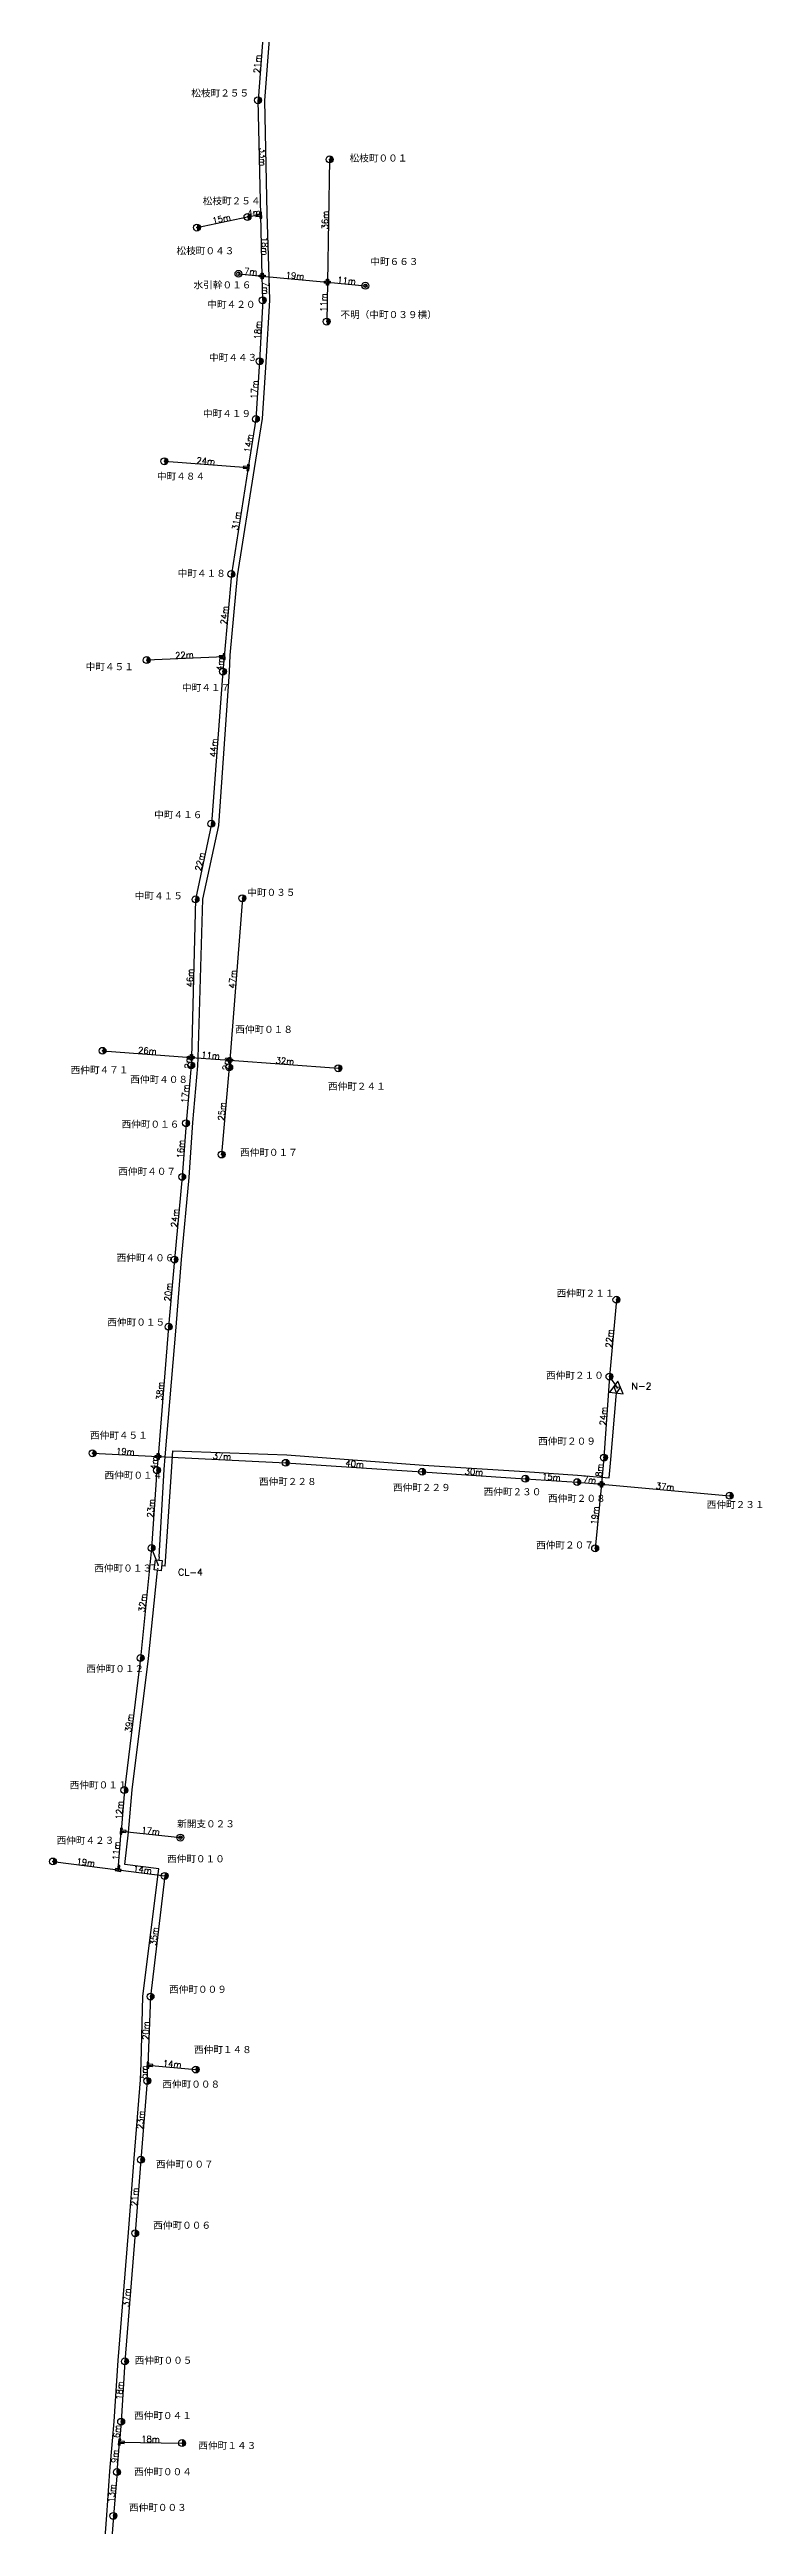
# Model space of a CAD drawing. Extents: x 11718 to 14316, y 5719 to 11395.
# Drawn here: x 12826 to 13030, y 7855 to 8574 of the extents above; entities that cross this region are included whole.
import ezdxf
from ezdxf.enums import TextEntityAlignment as Align

# ---------------------------------------------------------------- set-up
doc = ezdxf.new("R2010")
doc.units = 0
doc.header["$MEASUREMENT"] = 0
doc.header["$PDSIZE"] = 0.5
doc.layers.get('0').update_dxf_attribs({"linetype": 'CONTINUOUS'})
for name, color, linetype in [('DROP', 6, 'CONTINUOUS'), ('IN', 7, 'CONTINUOUS'), ('KAN', 3, 'CONTINUOUS'), ('KPLINK', 2, 'CONTINUOUS'), ('MESSEN', 9, 'CONTINUOUS'), ('POLE', 7, 'CONTINUOUS'), ('SPAN', 7, 'CONTINUOUS')]:
    doc.layers.add(name, color=color, linetype=linetype)
doc.styles.get("Standard").update_dxf_attribs({"font": 'txt', "bigfont": 'extfont'})

# ---------------------------------------------------------------- blocks, each defined once
blk = doc.blocks.new('N_CP')
at = {"const_width": 0.5}
blk.add_lwpolyline([(0, -0.25, 1), (0, 0.25, 42.938745)], format="xyb", dxfattribs=at)
at = {"linetype": 'CONTINUOUS'}
for radius in [1, 0.5]:
    blk.add_circle((0, 0), radius, dxfattribs=at)
for tag, p in [('V1', (1.47, 0.55)), ('V2', (1.47, 0.21)), ('V3', (1.47, -0.12)), ('V5', (2.4, 0.55)), ('V6', (2.4, 0.21)), ('V7', (2.4, -0.12)), ('V4', (1.47, -0.45)), ('V8', (2.4, -0.45))]:
    blk.add_attdef(tag, p, '', height=0.2)
blk = doc.blocks.new('T_CP')
at = {"color": 0, "linetype": 'BYBLOCK', "const_width": 1}
blk.add_lwpolyline([(0, -0.5, 1), (0, 0.5, -24.142235)], format="xyb", dxfattribs=at)
at = {"color": 0, "linetype": 'BYBLOCK'}
blk.add_circle((0, 0), 1, dxfattribs=at)
blk.add_point((0, 0), dxfattribs=at)
for tag, p, height in [('V1', (1.5, 3), 2), ('V2', (1.5, 0.5), 2), ('V3', (1.8, -0.4), 0.2), ('V4', (1.8, -0.73), 0.2), ('V5', (1.8, -1.1), 0.2), ('V6', (1.8, -1.43), 0.2), ('V7', (1.8, -1.77), 0.2), ('V8', (1.8, -2.1), 0.2)]:
    blk.add_attdef(tag, p, '', height=height, dxfattribs=at)
blk = doc.blocks.new('T_BUN')
at = {"color": 0, "linetype": 'BYBLOCK'}
blk.add_lwpolyline([(-0.84, 0.28), (-0.84, -0.28), (-0.28, -0.28), (-0.28, -1.4), (0.28, -1.4), (0.28, -0.28), (0.84, -0.28), (0.84, 0.28)], close=True, dxfattribs=at)
blk.add_point((0, 0), dxfattribs=at)
for tag, p, height in [('V1', (1.5, 3), 2), ('V2', (1.5, 0.5), 2), ('V3', (1.8, -0.4), 0.2), ('V4', (1.8, -0.73), 0.2), ('V5', (1.8, -1.1), 0.2), ('V6', (1.8, -1.43), 0.2), ('V7', (1.8, -1.77), 0.2), ('V8', (1.8, -2.1), 0.2)]:
    blk.add_attdef(tag, p, '', height=height, dxfattribs=at)
blk = doc.blocks.new('J_BUN')
at = {"color": 0, "linetype": 'BYBLOCK'}
blk.add_lwpolyline([(-0.84, -0.28), (-0.84, 0.28), (-0.28, 0.28), (-0.28, 0.84), (0.28, 0.84), (0.28, 0.28), (0.84, 0.28), (0.84, -0.28), (0.28, -0.28), (0.28, -0.84), (-0.28, -0.84), (-0.28, -0.28)], close=True, dxfattribs=at)
blk.add_point((0, 0), dxfattribs=at)
for tag, p, height in [('V1', (1.5, 3), 2), ('V2', (1.5, 0.5), 2), ('V3', (1.8, -0.4), 0.2), ('V4', (1.8, -0.73), 0.2), ('V5', (1.8, -1.1), 0.2), ('V6', (1.8, -1.43), 0.2), ('V7', (1.8, -1.77), 0.2), ('V8', (1.8, -2.1), 0.2)]:
    blk.add_attdef(tag, p, '', height=height, dxfattribs=at)
blk = doc.blocks.new('CL_CL2')
at = {"color": 0, "linetype": 'BYBLOCK'}
for p, q in [((0, 0), (1, 0)), ((2.5, 2), (2.5, 1)), ((5, 0), (4, 0)), ((2.5, -2), (2.5, -1))]:
    blk.add_line(p, q, dxfattribs=at)
blk.add_lwpolyline([(1, -1), (1, 1), (4, 1), (4, -1)], close=True, dxfattribs=at)
blk.add_point((2.5, 0), dxfattribs=at)
at = {"layer": 'IN', "color": 0, "linetype": 'BYBLOCK', "const_width": 0.2}
blk.add_lwpolyline([(1.4, 0, 1), (1.6, 0, 1)], format="xyb", close=True, dxfattribs=at)
at = {"color": 0, "linetype": 'BYBLOCK'}
for tag, p, height in [('V1', (4.2, 5.6), 2), ('V3', (4.2, 1.1), 0.2), ('V4', (4.2, 0.8), 0.2), ('V5', (4.2, 0.5), 0.2), ('V6', (4.2, 0.2), 0.2), ('V2', (4.2, 3), 2), ('V7', (4.2, -0.3), 0.2), ('V8', (4.2, -0.6), 0.2)]:
    blk.add_attdef(tag, p, '', height=height, dxfattribs=at)
blk = doc.blocks.new('NODE_NODE1')
at = {"color": 0, "linetype": 'BYBLOCK'}
blk.add_line((0, 0), (1, 0), dxfattribs=at)
blk.add_lwpolyline([(1, -2), (4.46, 0), (1, 2), (1, -2)], dxfattribs=at)
blk.add_lwpolyline([(2.73, 1), (1, 0), (2.73, -1)], close=True, dxfattribs=at)
blk.add_point((2.5, 0), dxfattribs=at)
for tag, p, height in [('V1', (4.8, 0.4), 2), ('V3', (4.8, -2.8), 0.2), ('V4', (4.8, -3.1), 0.2), ('V5', (4.8, -3.4), 0.2), ('V6', (4.8, -3.7), 0.2), ('V7', (4.8, -4), 0.2), ('V8', (4.8, -4.3), 0.2), ('V2', (4.8, -2.2), 2)]:
    blk.add_attdef(tag, p, '', height=height, dxfattribs=at)

msp = doc.modelspace()

# ---------------------------------------------------------------- linework, layer by layer
at = {"layer": 'DROP', "elevation": 2}
msp.add_lwpolyline([(12860.03, 8133.65), (12861.89, 8161.01), (12862.24, 8167.12), (12895.42, 8165.93), (12935.09, 8162.98), (12964.5, 8161.09), (12979.84, 8160.01), (12989, 8159.29), (12989.47, 8164.61), (12991, 8182.9)], dxfattribs=at)
at = {"layer": 'KAN', "elevation": 2}
for points in [[(12858.35, 8136.38), (12859.79, 8161.69), (12860.01, 8165.35), (12863.23, 8203.03), (12864.83, 8222.63), (12867.04, 8246.53), (12868.13, 8262.49), (12869.52, 8278.94), (12869.66, 8281.19), (12870.96, 8327.33), (12875.62, 8348.72), (12878.71, 8393.34), (12878.98, 8398.11), (12881.03, 8421.13), (12886.02, 8452.34), (12888.28, 8466.81), (12889.4, 8483.25), (12890.41, 8501.24), (12890.26, 8507.92), (12889.65, 8526.38), (12889.05, 8559.14), (12890.53, 8579.44)], [(12841.99, 7842.75), (12843.07, 7858.11), (12843.97, 7870.86), (12844.76, 7879.65), (12845.23, 7885.31), (12846.43, 7902.96), (12849.37, 7940.2), (12851.04, 7961.62), (12852.9, 7984.47), (12853.06, 7989.37), (12853.57, 8008.79), (12858.24, 8045.71), (12848.39, 8047.04), (12849.38, 8056.42), (12850.46, 8068.7), (12855.19, 8106.78), (12857.74, 8131.41)]]:
    msp.add_lwpolyline(points, dxfattribs=at)
at = {"layer": 'KPLINK'}
for p, q in [((12989.09, 8188.7), (12991.29, 8185.39, 2)), ((12856.09, 8138.89), (12858.05, 8133.89, 2))]:
    msp.add_line(p, q, dxfattribs=at)
at = {"layer": 'MESSEN'}
for p, q in [((12888.57, 8579.88), (12887.02, 8559.26)), ((12887.8, 8525.86), (12887.02, 8559.26)), ((12907.81, 8542.07), (12907.17, 8506.43)), ((12869.29, 8522.29), (12883.97, 8525.38)), ((12887.8, 8525.86), (12883.97, 8525.38)), ((12888.22, 8508.22), (12887.8, 8525.86)), ((12881.34, 8508.87), (12888.22, 8508.22)), ((12888.22, 8508.22), (12907.17, 8506.43)), ((12888.38, 8501.17), (12888.22, 8508.22)), ((12888.38, 8501.17), (12887.49, 8483.47)), ((12907.17, 8506.43), (12906.97, 8494.98)), ((12907.17, 8506.43), (12918.21, 8505.39)), ((12887.49, 8483.47), (12886.4, 8466.69)), ((12886.4, 8466.69), (12884.18, 8452.6)), ((12859.82, 8454.44), (12884.18, 8452.6)), ((12884.18, 8452.6), (12879.3, 8421.68)), ((12879.3, 8421.68), (12877.19, 8397.69)), ((12877.19, 8397.69), (12854.71, 8396.71)), ((12876.83, 8393.39), (12873.48, 8349.21)), ((12877.19, 8397.69), (12876.83, 8393.39)), ((12873.48, 8349.21), (12868.87, 8327.22)), ((12868.87, 8327.22), (12867.68, 8281.36)), ((12882.47, 8327.54), (12878.81, 8280.53)), ((12841.86, 8283.27), (12867.68, 8281.36)), ((12867.62, 8279.04), (12866.13, 8262.25)), ((12867.68, 8281.36), (12867.62, 8279.04)), ((12867.68, 8281.36), (12878.81, 8280.53)), ((12878.65, 8278.48), (12876.46, 8253.15)), ((12878.81, 8280.53), (12878.65, 8278.48)), ((12878.81, 8280.53), (12910.35, 8278.2)), ((12866.13, 8262.25), (12865, 8246.67)), ((12865, 8246.67), (12862.75, 8222.67)), ((12862.75, 8222.67), (12861.06, 8203.15)), ((12991.12, 8210.98), (12989.09, 8188.7)), ((12861.06, 8203.15), (12858, 8165.48)), ((12989.09, 8188.7), (12987.5, 8165.15)), ((12838.97, 8166.41), (12858, 8165.48)), ((12858, 8165.48), (12857.68, 8161.51)), ((12858, 8165.48), (12895.08, 8163.65)), ((12895.08, 8163.65), (12934.69, 8161.04)), ((12987.5, 8165.15), (12986.75, 8157.41)), ((12857.68, 8161.51), (12856.09, 8138.89)), ((12934.69, 8161.04), (12964.68, 8159.03)), ((12964.68, 8159.03), (12979.73, 8158.04)), ((12979.73, 8158.04), (12986.75, 8157.41)), ((12986.75, 8157.41), (12984.94, 8138.79)), ((12986.75, 8157.41), (13024.02, 8154.09)), ((12856.09, 8138.89), (12852.91, 8106.96)), ((12852.91, 8106.96), (12848.2, 8068.63)), ((12848.2, 8068.63), (12847.29, 8056.69)), ((12846.43, 8045.43), (12847.29, 8056.69)), ((12847.29, 8056.69), (12864.49, 8054.82)), ((12827.47, 8047.89), (12846.43, 8045.43)), ((12846.43, 8045.43), (12859.93, 8043.69)), ((12859.93, 8043.69), (12855.8, 8008.68)), ((12855.8, 8008.68), (12855.04, 7988.75)), ((12854.87, 7984.19), (12853.01, 7961.31)), ((12854.87, 7984.19), (12855.04, 7988.75)), ((12855.04, 7988.75), (12868.95, 7987.48)), ((12853.01, 7961.31), (12851.36, 7939.94)), ((12851.36, 7939.94), (12848.36, 7902.75)), ((12848.36, 7902.75), (12847.28, 7885.24)), ((12847.28, 7885.24), (12846.79, 7879.33)), ((12846.07, 7870.63), (12846.79, 7879.33)), ((12846.79, 7879.33), (12864.96, 7879.03)), ((12846.07, 7870.63), (12845.01, 7857.88)), ((12845.01, 7857.88), (12843.93, 7842.33))]:
    msp.add_line(p, q, dxfattribs=at)

# ---------------------------------------------------------------- block references
at = {"layer": 'DROP'}
ref = msp.add_blockref('NODE_NODE1', (12991, 8182.9, 2), dxfattribs=dict(at, rotation=83.3773223971936))
ref.add_attrib('V1', 'N-2', (12995.47, 8184.9, 2), dxfattribs={"layer": '0', "height": 2})
at = {"layer": 'KAN'}
ref = msp.add_blockref('CL_CL2', (12857.74, 8131.41, 2), dxfattribs=dict(at, rotation=83.05590225304746))
ref.add_attrib('V1', 'CL-4', (12863.81, 8130.89, 2), dxfattribs={"layer": '0', "height": 2})
at = {"layer": 'POLE'}
ref = msp.add_blockref('T_CP', (12887.02, 8559.26), dxfattribs=at)
ref.add_attrib('V1', '松枝町２５５', (12867.65, 8560.14), dxfattribs={"layer": '0', "height": 2})
ref = msp.add_blockref('T_CP', (12907.81, 8542.07), dxfattribs=at)
ref.add_attrib('V1', '松枝町００１', (12913.61, 8541.26), dxfattribs={"layer": '0', "height": 2})
ref = msp.add_blockref('T_CP', (12883.97, 8525.38), dxfattribs=at)
ref.add_attrib('V1', '松枝町２５４', (12870.96, 8528.82), dxfattribs={"layer": '0', "height": 2})
ref = msp.add_blockref('T_CP', (12869.29, 8522.29), dxfattribs=at)
ref.add_attrib('V1', '松枝町０４３', (12863.35, 8514.35), dxfattribs={"layer": '0', "height": 2})
for p, rotation in [((12887.8, 8525.86), 274.148684397163), ((12884.18, 8452.6), 263.5789555458344), ((12877.19, 8397.69), 272.6440468863684), ((12847.29, 8056.69), 86.13630846606817), ((12846.43, 8045.43), 171.5104757728358), ((12855.04, 7988.75), 87.13663235152603), ((12846.79, 7879.33), 85.4150730617102)]:
    msp.add_blockref('T_BUN', p, dxfattribs=dict(at, rotation=rotation))
ref = msp.add_blockref('N_CP', (12881.34, 8508.87), dxfattribs=at)
ref.add_attrib('V1', '水引幹０１６', (12868.31, 8504.43), dxfattribs={"layer": '0', "height": 2})
for p in [(12888.22, 8508.22), (12907.17, 8506.43), (12867.68, 8281.36), (12878.81, 8280.53), (12858, 8165.48), (12986.75, 8157.41)]:
    msp.add_blockref('J_BUN', p, dxfattribs=at)
ref = msp.add_blockref('N_CP', (12918.21, 8505.39), dxfattribs=at)
ref.add_attrib('V1', '中町６６３', (12919.63, 8511.21), dxfattribs={"layer": '0', "height": 2})
ref = msp.add_blockref('T_CP', (12888.38, 8501.17), dxfattribs=at)
ref.add_attrib('V1', '中町４２０', (12872.3, 8498.78), dxfattribs={"layer": '0', "height": 2})
ref = msp.add_blockref('T_CP', (12906.97, 8494.98), dxfattribs=at)
ref.add_attrib('V1', '不明（中町０３９横）', (12910.96, 8495.81), dxfattribs={"layer": '0', "height": 2})
ref = msp.add_blockref('T_CP', (12887.49, 8483.47), dxfattribs=at)
ref.add_attrib('V1', '中町４４３', (12872.79, 8483.37), dxfattribs={"layer": '0', "height": 2})
ref = msp.add_blockref('T_CP', (12886.4, 8466.69), dxfattribs=at)
ref.add_attrib('V1', '中町４１９', (12871.02, 8467.09), dxfattribs={"layer": '0', "height": 2})
ref = msp.add_blockref('T_CP', (12859.82, 8454.44), dxfattribs=at)
ref.add_attrib('V1', '中町４８４', (12857.66, 8448.89), dxfattribs={"layer": '0', "height": 2})
ref = msp.add_blockref('T_CP', (12879.3, 8421.68), dxfattribs=at)
ref.add_attrib('V1', '中町４１８', (12863.68, 8420.69), dxfattribs={"layer": '0', "height": 2})
ref = msp.add_blockref('T_CP', (12854.71, 8396.71), dxfattribs=at)
ref.add_attrib('V1', '中町４５１', (12836.97, 8393.59), dxfattribs={"layer": '0', "height": 2})
ref = msp.add_blockref('T_CP', (12876.83, 8393.39), dxfattribs=at)
ref.add_attrib('V1', '中町４１７', (12864.94, 8387.51), dxfattribs={"layer": '0', "height": 2})
ref = msp.add_blockref('T_CP', (12873.48, 8349.21), dxfattribs=at)
ref.add_attrib('V1', '中町４１６', (12856.87, 8350.62), dxfattribs={"layer": '0', "height": 2})
ref = msp.add_blockref('T_CP', (12868.87, 8327.22), dxfattribs=at)
ref.add_attrib('V1', '中町４１５', (12851.23, 8327.07), dxfattribs={"layer": '0', "height": 2})
ref = msp.add_blockref('T_CP', (12882.47, 8327.54), dxfattribs=at)
ref.add_attrib('V1', '中町０３５', (12883.91, 8328.05), dxfattribs={"layer": '0', "height": 2})
ref = msp.add_blockref('T_CP', (12878.65, 8278.48), dxfattribs=at)
ref.add_attrib('V1', '西仲町０１８', (12880.39, 8288.27), dxfattribs={"layer": '0', "height": 2})
ref = msp.add_blockref('T_CP', (12841.86, 8283.27), dxfattribs=at)
ref.add_attrib('V1', '西仲町４７１', (12832.59, 8276.51), dxfattribs={"layer": '0', "height": 2})
ref = msp.add_blockref('T_CP', (12867.62, 8279.04), dxfattribs=at)
ref.add_attrib('V1', '西仲町４０８', (12849.9, 8273.75), dxfattribs={"layer": '0', "height": 2})
ref = msp.add_blockref('T_CP', (12910.35, 8278.2), dxfattribs=at)
ref.add_attrib('V1', '西仲町２４１', (12907.32, 8271.76), dxfattribs={"layer": '0', "height": 2})
ref = msp.add_blockref('T_CP', (12866.13, 8262.25), dxfattribs=at)
ref.add_attrib('V1', '西仲町０１６', (12847.38, 8260.76), dxfattribs={"layer": '0', "height": 2})
ref = msp.add_blockref('T_CP', (12865, 8246.67), dxfattribs=at)
ref.add_attrib('V1', '西仲町４０７', (12846.43, 8247.06), dxfattribs={"layer": '0', "height": 2})
ref = msp.add_blockref('T_CP', (12876.46, 8253.15), dxfattribs=at)
ref.add_attrib('V1', '西仲町０１７', (12881.78, 8252.56), dxfattribs={"layer": '0', "height": 2})
ref = msp.add_blockref('T_CP', (12862.75, 8222.67), dxfattribs=at)
ref.add_attrib('V1', '西仲町４０６', (12845.95, 8221.96), dxfattribs={"layer": '0', "height": 2})
ref = msp.add_blockref('T_CP', (12991.12, 8210.98), dxfattribs=at)
ref.add_attrib('V1', '西仲町２１１', (12973.74, 8211.68), dxfattribs={"layer": '0', "height": 2})
ref = msp.add_blockref('T_CP', (12861.06, 8203.15), dxfattribs=at)
ref.add_attrib('V1', '西仲町０１５', (12843.26, 8203.29), dxfattribs={"layer": '0', "height": 2})
ref = msp.add_blockref('T_CP', (12989.09, 8188.7), dxfattribs=at)
ref.add_attrib('V1', '西仲町２１０', (12970.66, 8187.84), dxfattribs={"layer": '0', "height": 2})
ref = msp.add_blockref('T_CP', (12838.97, 8166.41), dxfattribs=at)
ref.add_attrib('V1', '西仲町４５１', (12838.2, 8170.43), dxfattribs={"layer": '0', "height": 2})
ref = msp.add_blockref('T_CP', (12987.5, 8165.15), dxfattribs=at)
ref.add_attrib('V1', '西仲町２０９', (12968.38, 8168.73), dxfattribs={"layer": '0', "height": 2})
ref = msp.add_blockref('T_CP', (12857.68, 8161.51), dxfattribs=at)
ref.add_attrib('V1', '西仲町０１４', (12842.44, 8158.84), dxfattribs={"layer": '0', "height": 2})
ref = msp.add_blockref('T_CP', (12895.08, 8163.65), dxfattribs=at)
ref.add_attrib('V1', '西仲町２２８', (12887.27, 8157), dxfattribs={"layer": '0', "height": 2})
ref = msp.add_blockref('T_CP', (12934.69, 8161.04), dxfattribs=at)
ref.add_attrib('V1', '西仲町２２９', (12926.2, 8155.27), dxfattribs={"layer": '0', "height": 2})
ref = msp.add_blockref('T_CP', (12964.68, 8159.03), dxfattribs=at)
ref.add_attrib('V1', '西仲町２３０', (12952.53, 8154.02), dxfattribs={"layer": '0', "height": 2})
ref = msp.add_blockref('T_CP', (12979.73, 8158.04), dxfattribs=at)
ref.add_attrib('V1', '西仲町２０８', (12971.2, 8152.12), dxfattribs={"layer": '0', "height": 2})
ref = msp.add_blockref('T_CP', (13024.02, 8154.09), dxfattribs=at)
ref.add_attrib('V1', '西仲町２３１', (13017.35, 8150.31), dxfattribs={"layer": '0', "height": 2})
ref = msp.add_blockref('T_CP', (12856.09, 8138.89), dxfattribs=at)
ref.add_attrib('V1', '西仲町０１３', (12839.46, 8131.87), dxfattribs={"layer": '0', "height": 2})
ref = msp.add_blockref('T_CP', (12984.94, 8138.79), dxfattribs=at)
ref.add_attrib('V1', '西仲町２０７', (12967.8, 8138.57), dxfattribs={"layer": '0', "height": 2})
ref = msp.add_blockref('T_CP', (12852.91, 8106.96), dxfattribs=at)
ref.add_attrib('V1', '西仲町０１２', (12837.15, 8102.67), dxfattribs={"layer": '0', "height": 2})
ref = msp.add_blockref('T_CP', (12848.2, 8068.63), dxfattribs=at)
ref.add_attrib('V1', '西仲町０１１', (12832.33, 8068.9), dxfattribs={"layer": '0', "height": 2})
ref = msp.add_blockref('T_CP', (12827.47, 8047.89), dxfattribs=at)
ref.add_attrib('V1', '西仲町４２３', (12828.51, 8052.82), dxfattribs={"layer": '0', "height": 2})
ref = msp.add_blockref('N_CP', (12864.49, 8054.82), dxfattribs=at)
ref.add_attrib('V1', '新開支０２３', (12863.53, 8057.62), dxfattribs={"layer": '0', "height": 2})
ref = msp.add_blockref('T_CP', (12859.93, 8043.69), dxfattribs=at)
ref.add_attrib('V1', '西仲町０１０', (12860.58, 8047.46), dxfattribs={"layer": '0', "height": 2})
ref = msp.add_blockref('T_CP', (12855.8, 8008.68), dxfattribs=at)
ref.add_attrib('V1', '西仲町００９', (12861.18, 8009.56), dxfattribs={"layer": '0', "height": 2})
ref = msp.add_blockref('T_CP', (12868.95, 7987.48), dxfattribs=at)
ref.add_attrib('V1', '西仲町１４８', (12868.41, 7992.07), dxfattribs={"layer": '0', "height": 2})
ref = msp.add_blockref('T_CP', (12854.87, 7984.19), dxfattribs=at)
ref.add_attrib('V1', '西仲町００８', (12859.23, 7982.03), dxfattribs={"layer": '0', "height": 2})
ref = msp.add_blockref('T_CP', (12853.01, 7961.31), dxfattribs=at)
ref.add_attrib('V1', '西仲町００７', (12857.35, 7958.79), dxfattribs={"layer": '0', "height": 2})
ref = msp.add_blockref('T_CP', (12851.36, 7939.94), dxfattribs=at)
ref.add_attrib('V1', '西仲町００６', (12856.58, 7941.06), dxfattribs={"layer": '0', "height": 2})
ref = msp.add_blockref('T_CP', (12848.36, 7902.75), dxfattribs=at)
ref.add_attrib('V1', '西仲町００５', (12851.19, 7901.85), dxfattribs={"layer": '0', "height": 2})
ref = msp.add_blockref('T_CP', (12847.28, 7885.24), dxfattribs=at)
ref.add_attrib('V1', '西仲町０４１', (12851, 7885.8), dxfattribs={"layer": '0', "height": 2})
ref = msp.add_blockref('T_CP', (12864.96, 7879.03), dxfattribs=at)
ref.add_attrib('V1', '西仲町１４３', (12869.72, 7877.11), dxfattribs={"layer": '0', "height": 2})
ref = msp.add_blockref('T_CP', (12846.07, 7870.63), dxfattribs=at)
ref.add_attrib('V1', '西仲町００４', (12851.01, 7869.5), dxfattribs={"layer": '0', "height": 2})
ref = msp.add_blockref('T_CP', (12845.01, 7857.88), dxfattribs=at)
ref.add_attrib('V1', '西仲町００３', (12849.53, 7859.12), dxfattribs={"layer": '0', "height": 2})

# ---------------------------------------------------------------- texts
at = {"layer": 'SPAN'}
for s, rotation, p in [('21m', 86, (12886.81, 8569.81)), ('33m', 271, (12888.41, 8542.79)), ('15m', 12, (12876.42, 8524.82)), ('4m', 7, (12885.83, 8526.62)), ('36m', 89, (12906.5, 8524.45)), ('18m', 271, (12889.01, 8516.89)), ('7m', 355, (12884.92, 8509.53)), ('19m', 355, (12897.77, 8508.32)), ('11m', 355, (12912.74, 8506.91)), ('7m', 271, (12889.3, 8504.74)), ('11m', 89, (12906.07, 8500.5)), ('18m', 87, (12886.94, 8492.5)), ('17m', 86, (12885.95, 8475.24)), ('14m', 81, (12884.28, 8459.67)), ('24m', 356, (12871.86, 8454.53)), ('31m', 81, (12880.73, 8437.14)), ('24m', 85, (12877.24, 8409.73)), ('22m', 3, (12865.65, 8398.19)), ('4m', 85, (12876, 8395.47)), ('44m', 86, (12874.15, 8371.23)), ('22m', 78, (12870.15, 8338.19)), ('46m', 89, (12867.28, 8304.37)), ('47m', 86, (12879.64, 8304.04)), ('26m', 356, (12854.9, 8283.3)), ('2m', 89, (12866.65, 8280.07)), ('11m', 356, (12873.24, 8281.95)), ('2m', 86, (12877.73, 8279.55)), ('32m', 356, (12894.84, 8280.35)), ('17m', 85, (12865.89, 8270.8)), ('25m', 85, (12876.54, 8265.68)), ('16m', 86, (12864.58, 8254.72)), ('24m', 85, (12862.88, 8234.71)), ('20m', 85, (12860.93, 8213.2)), ('22m', 85, (12989.09, 8199.74)), ('38m', 85, (12858.54, 8184.49)), ('24m', 86, (12987.31, 8177.19)), ('19m', 357, (12848.51, 8166.94)), ('4m', 85, (12856.85, 8163.58)), ('37m', 357, (12876.53, 8165.57)), ('40m', 356, (12915.1, 8163.33)), ('8m', 84, (12986.14, 8161.49)), ('30m', 356, (12949.73, 8161.03)), ('15m', 356, (12972.23, 8159.53)), ('7m', 355, (12983.3, 8158.72)), ('37m', 355, (13005.26, 8156.76)), ('23m', 86, (12855.9, 8150.43)), ('19m', 84, (12984.86, 8148.34)), ('32m', 84, (12853.5, 8122.98)), ('39m', 83, (12849.59, 8088.1)), ('12m', 86, (12846.75, 8062.75)), ('17m', 354, (12855.85, 8056.76)), ('19m', 353, (12837.02, 8047.66)), ('11m', 86, (12845.85, 8050.99)), ('14m', 353, (12853.5, 8045.53)), ('35m', 83, (12856.86, 8026.18)), ('20m', 88, (12854.42, 7998.78)), ('14m', 355, (12862.1, 7989.11)), ('5m', 88, (12853.96, 7986.73)), ('23m', 85, (12852.94, 7972.85)), ('21m', 86, (12851.17, 7950.49)), ('37m', 85, (12848.85, 7921.27)), ('18m', 86, (12846.83, 7894.29)), ('6m', 85, (12846.04, 7882.4)), ('9m', 85, (12845.44, 7875.19)), ('18m', 359, (12855.8, 7880.18)), ('13m', 85, (12844.55, 7864.44))]:
    msp.add_text(s, height=1.8, rotation=rotation, dxfattribs=at).set_placement(p, align=Align.MIDDLE_CENTER)

doc.saveas('drawing.dxf')
